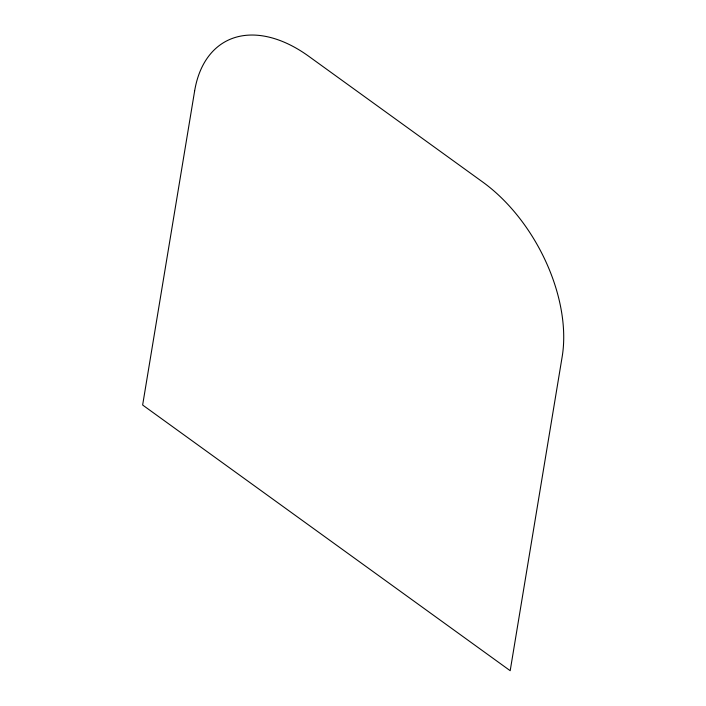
<?xml version="1.0" encoding="UTF-8"?>
<svg xmlns="http://www.w3.org/2000/svg" width="706" height="706" viewBox="0 0 706 706"><rect width="100%" height="100%" fill="white"/><g stroke="black" fill="none" stroke-linecap="round" stroke-linejoin="round"><path stroke-width="1.06" d="M194.627 90.995L142.638 405.023L510.191 670.7L562.179 356.671A136.337 83.149 61 0 0 482.78 182.077L308.672 56.233A136.337 83.149 61 0 0 194.627 90.995"/></g></svg>
